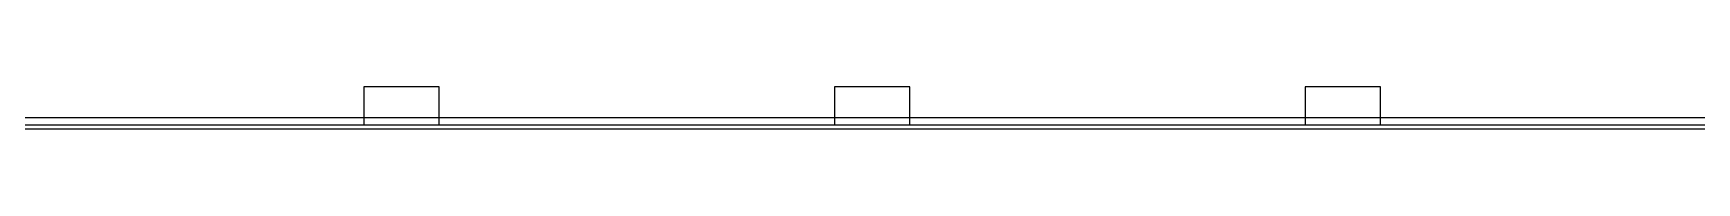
# Model space of a CAD drawing. Extents: x 147 to 432, y 261 to 358.
# Drawn here: x 345.82 to 372.75, y 355.29 to 355.98 of the extents above; entities that cross this region are included whole.
import ezdxf

# ---------------------------------------------------------------- set-up
doc = ezdxf.new("R2010")
doc.units = 0
doc.header["$MEASUREMENT"] = 0
doc.layers.get('0').update_dxf_attribs({"linetype": 'CONTINUOUS'})

msp = doc.modelspace()

# ---------------------------------------------------------------- linework, layer by layer
at = {"color": 7, "linetype": 'Continuous'}
for p, q in [((351.16553, 355.97723), (351.16553, 355.35939)), ((358.78553, 355.97723), (358.78553, 355.35939)), ((366.40553, 355.97723), (366.40553, 355.35939)), ((423.40552, 355.47723), (291.87553, 355.47723)), ((427.12073, 355.35939), (188.24033, 355.35939))]:
    msp.add_line(p, q, dxfattribs=at)
for points in [[(352.38553, 355.97723), (351.16553, 355.97723)], [(352.38553, 355.35939), (352.38553, 355.97723)], [(360.00553, 355.97723), (358.78553, 355.97723)], [(360.00553, 355.35939), (360.00553, 355.97723)], [(367.62553, 355.97723), (366.40553, 355.97723)], [(367.62553, 355.35939), (367.62553, 355.97723)], [(431.72205, 355.29359), (183.639, 355.29359)]]:
    msp.add_lwpolyline(points, dxfattribs=at)

doc.saveas('drawing.dxf')
